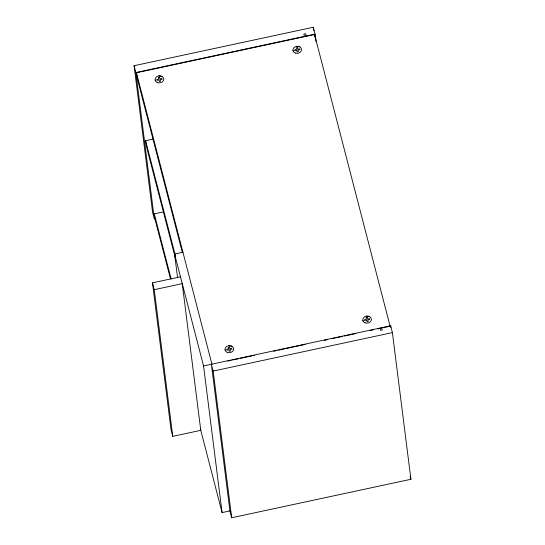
<?xml version="1.0" encoding="UTF-8"?>
<svg xmlns="http://www.w3.org/2000/svg" width="545" height="545" viewBox="0 0 545 545"><rect width="100%" height="100%" fill="white"/><g stroke="black" fill="none" stroke-linecap="round" stroke-linejoin="round"><path stroke-width="0.82" d="M134.077 65.72L135.848 72.56L154.378 219.226L152.607 212.393L134.077 65.72L313.307 27.25L315.078 34.09L316.039 41.672M135.848 72.56L315.078 34.09M182.309 252.355L137.067 77.676L136.448 72.764L314.56 34.533L390.104 326.217M175.681 259.359L146.23 145.651L145.61 140.739L153.07 139.139M170.476 278.931L154.896 218.783L154.276 213.872L163.432 211.903M177.554 277.643L174.57 254.038L182.977 252.233M172.772 436.341L154.242 289.674L182.248 283.666L200.771 430.332L172.772 436.341L171.001 429.508L152.471 282.835L180.477 276.826M230.481 510.794L222.081 512.6L203.551 365.927L390.622 325.774L392.393 332.607L410.923 479.28L231.693 517.75L229.922 510.91L211.392 364.244L213.163 371.077L231.693 517.75M227.81 361.056L231.135 360.34M232.804 359.986L238.628 358.733M240.291 358.378L254.44 355.34M273.583 351.232L276.915 350.517M278.577 350.156L284.401 348.909M286.071 348.548L305.214 344.44M324.357 340.332L327.681 339.617M331.844 338.724L335.175 338.009M336.837 337.655L342.662 336.401M344.331 336.047L355.98 333.54M370.13 330.508L373.461 329.793M377.624 328.901L380.948 328.185M382.617 327.824L389.273 326.401M213.163 371.077L392.393 332.607M296.637 46.318L299.825 46.87M158.854 75.898L162.042 76.443M366.512 316.127L369.701 316.679M228.73 345.7L231.918 346.252M292.965 50.467L293.264 51.346M362.847 320.269L363.147 321.148M155.182 80.04L155.482 80.919M225.065 349.849L225.364 350.728M306.12 36.011L305.527 33.729L303.844 34.09L304.437 36.372M381.663 327.695L382.249 329.97L380.574 330.331L379.981 328.056M410.14 476.241L410.923 479.28M136.448 72.764L211.991 364.448M145.61 140.739L175.272 255.271M174.57 254.038L203.551 365.927M154.276 213.872L171.137 278.965M200.349 428.683L222.081 512.6M152.471 282.835L154.242 289.674M390.622 325.774L390.84 327.456M314.56 34.533L314.867 36.992M313.307 27.25L313.736 30.622M159.474 77.199L158.35 77.438L158.765 79.039L156.803 79.461L157.035 80.374L159.004 79.951L159.419 81.552L160.537 81.314L160.128 79.713L162.09 79.291L161.851 78.378L159.889 78.8L159.474 77.199M297.257 47.626L296.133 47.865L296.548 49.466L294.586 49.888L294.818 50.801L296.787 50.378L297.202 51.979L298.326 51.734L297.911 50.14L299.873 49.718L299.634 48.798L297.672 49.22L297.257 47.626M229.356 347.008L228.232 347.247L228.648 348.848L226.679 349.27L226.918 350.183L228.88 349.761L229.295 351.361L230.419 351.116L230.004 349.522L231.972 349.1L231.734 348.187L229.765 348.609L229.356 347.008M367.139 317.435L366.015 317.674L366.431 319.275L364.462 319.697L364.7 320.61L366.662 320.188L367.078 321.782L368.202 321.543L367.786 319.942L369.755 319.52L369.517 318.607L367.555 319.029L367.139 317.435M227.36 352.424A4.326 3.543 -7.2 0 0 233.635 348.82A4.326 3.543 -7.2 0 0 226.979 346.3A4.326 3.543 -7.2 0 0 227.36 352.424M157.485 82.622A4.326 3.543 -7.2 0 0 163.759 79.011A4.326 3.543 -7.2 0 0 157.096 76.491A4.326 3.543 -7.2 0 0 157.485 82.622M365.143 322.851A4.326 3.543 -7.2 0 0 371.418 319.247A4.326 3.543 -7.2 0 0 364.762 316.727A4.326 3.543 -7.2 0 0 365.143 322.851M295.267 53.042A4.326 3.543 -7.2 0 0 301.542 49.438A4.326 3.543 -7.2 0 0 294.879 46.918A4.326 3.543 -7.2 0 0 295.267 53.042"/></g></svg>
